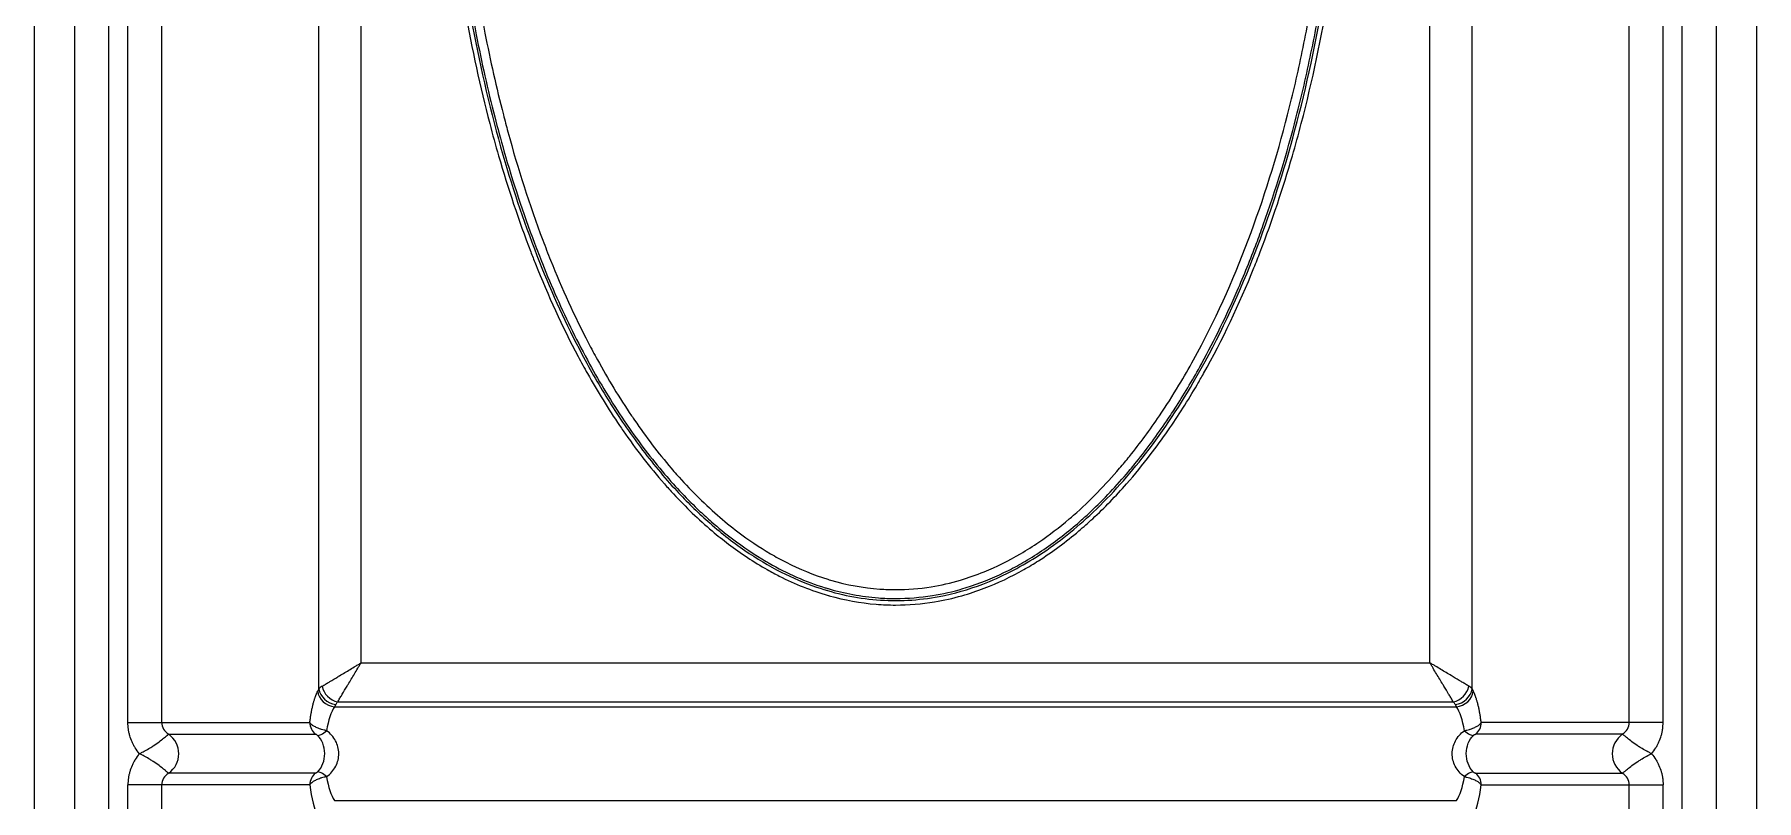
# Model space of a CAD drawing. Header units: millimetres. Extents: x 0 to 1486, y 0 to 1051.
# Drawn here: x 340.54 to 370.24, y 336.79 to 350 of the extents above; entities that cross this region are included whole.
import ezdxf

# ---------------------------------------------------------------- set-up
doc = ezdxf.new("R2010")
doc.units = ezdxf.units.MM
doc.header["$LTSCALE"] = 1.25
doc.layers.add('Sichtbare Kanten(DIN)', color=7, linetype='Continuous', lineweight=25, true_color=0x262659)
doc.layers.add('Sichtbare tangentiale Kanten(DIN)', color=7, linetype='Continuous', lineweight=15, true_color=0x1a1a3e)

msp = doc.modelspace()

# ---------------------------------------------------------------- linework, layer by layer
at = {"layer": 'Sichtbare Kanten(DIN)'}
for p, q in [((340.538, 298.796), (340.538, 411.92)), ((370.238, 411.92), (370.238, 298.796))]:
    msp.add_line(p, q, dxfattribs=at)
for centre, major_axis, ratio, start_param, end_param in [((345.53, 338.136), (0, -0.25), 0.970296, 4.712396, 5.654914), ((345.577, 338.105), (-0.169, -0.184), 0.314992, 0.703155, 1.240368), ((365.199, 338.105), (0.169, -0.184), 0.314992, 5.042817, 5.580031), ((365.247, 338.136), (0, -0.25), 0.970296, 0.628271, 1.570789), ((345.53, 337.061), (0, -0.25), 0.970296, 3.769864, 4.712382), ((345.577, 337.092), (0.169, -0.184), 0.314992, 1.901224, 2.441847), ((365.199, 337.092), (-0.169, -0.184), 0.314992, 3.841338, 4.381961), ((365.247, 337.061), (0, -0.25), 0.970296, 1.570803, 2.513321)]:
    msp.add_ellipse(centre, major_axis=major_axis, ratio=ratio, start_param=start_param, end_param=end_param, dxfattribs=at)
at = {"layer": 'Sichtbare tangentiale Kanten(DIN)'}
for p, q in [((341.232, 299.49), (341.232, 411.227)), ((341.823, 299.49), (341.823, 411.227)), ((368.954, 299.49), (368.954, 411.227)), ((369.545, 299.49), (369.545, 411.227)), ((342.151, 338.136), (342.151, 372.581)), ((342.733, 338.136), (342.733, 372.581)), ((368.044, 338.136), (368.044, 372.581)), ((368.626, 338.136), (368.626, 372.581)), ((345.445, 338.718), (345.445, 371.998)), ((365.332, 338.718), (365.332, 371.998)), ((346.172, 339.166), (346.172, 371.55)), ((364.604, 339.166), (364.604, 371.55)), ((346.172, 339.166), (364.604, 339.166)), ((345.445, 338.718), (345.423, 338.676)), ((365.332, 338.718), (365.353, 338.676)), ((345.736, 338.449), (345.714, 338.406)), ((345.714, 338.406), (365.062, 338.406)), ((345.768, 338.492), (365.008, 338.492)), ((365.041, 338.449), (365.062, 338.406)), ((342.151, 338.136), (342.733, 338.136)), ((342.733, 338.136), (345.287, 338.136)), ((368.044, 338.136), (365.489, 338.136)), ((368.626, 338.136), (368.044, 338.136)), ((342.854, 337.933), (345.387, 337.933)), ((367.923, 337.933), (365.389, 337.933)), ((345.387, 337.263), (342.854, 337.263)), ((365.389, 337.263), (367.923, 337.263)), ((342.733, 337.061), (342.151, 337.061)), ((342.151, 300.979), (342.151, 337.061)), ((342.733, 300.979), (342.733, 337.061)), ((345.287, 337.061), (342.733, 337.061)), ((365.489, 337.061), (368.044, 337.061)), ((368.044, 337.061), (368.626, 337.061)), ((368.044, 300.979), (368.044, 337.061)), ((368.626, 300.979), (368.626, 337.061)), ((345.714, 336.79), (365.062, 336.79))]:
    msp.add_line(p, q, dxfattribs=at)
for centre, start, end in [((342.618, 337.598), 305.1797, 54.8203), ((368.159, 337.598), 125.1797, 234.8203)]:
    msp.add_arc(centre, 0.41, start, end, dxfattribs=at)
for centre, major_axis, ratio, start_param, end_param in [((345.714, 338.676), (0.267, -0.136), 0.876427, 3.667962, 5.132177), ((346.226, 338.666), (-0.803, 0), 0.281851, 5.844325, 6.048636), ((345.736, 338.718), (0.267, -0.136), 0.876427, 3.667962, 5.132177), ((345.768, 338.762), (-0.212, 0.212), 0.822157, 0.88269, 2.258902), ((365.008, 338.762), (-0.212, -0.212), 0.822157, 0.88269, 2.258902), ((365.041, 338.718), (-0.267, -0.136), 0.876427, 1.151008, 2.615224), ((365.062, 338.676), (-0.267, -0.136), 0.876427, 1.151008, 2.615224), ((364.551, 338.666), (0.803, 0), 0.281851, 0.234549, 0.438861), ((345.846, 337.598), (0, 0.9), 0.332438, 0.455273, 1.114572), ((346.261, 338.397), (-0.539, 0), 0.439726, 5.869599, 6.063499), ((364.515, 338.397), (0.539, 0), 0.439726, 0.219686, 0.413587), ((364.931, 337.598), (0, 0.9), 0.332438, 5.168614, 5.827913), ((343.027, 338.136), (-0.294, 0), 0.850826, 0.000149, 0.942731), ((367.75, 338.136), (0.294, 0), 0.850826, 5.340455, 6.283036), ((345.577, 338.105), (-0.169, -0.184), 0.314992, 0.165941, 0.703155), ((365.199, 338.105), (0.169, -0.184), 0.314992, 5.580031, 6.117244), ((343.027, 337.061), (0.294, 0), 0.850826, 2.198862, 3.141444), ((345.577, 337.092), (-0.169, 0.184), 0.314992, 5.58344, 6.117244), ((345.846, 337.598), (0, 0.9), 0.332438, 2.027023, 2.68632), ((364.931, 337.598), (0, 0.9), 0.332438, 3.596865, 4.256163), ((365.199, 337.092), (0.169, 0.184), 0.314992, 0.165941, 0.699745), ((367.75, 337.061), (-0.294, 0), 0.850826, 3.141742, 4.084323), ((345.554, 337.595), (-0.001, 1.197), 0.249407, 2.033422, 2.685728), ((365.223, 337.595), (0.001, 1.197), 0.249407, 3.597457, 4.249764)]:
    msp.add_ellipse(centre, major_axis=major_axis, ratio=ratio, start_param=start_param, end_param=end_param, dxfattribs=at)
for points, knots in [([(355.388, 370.555), (355.601, 370.555), (355.815, 370.538), (356.025, 370.505), (356.197, 370.478), (356.367, 370.441), (356.534, 370.394), (356.71, 370.344), (356.882, 370.284), (357.051, 370.214), (357.24, 370.135), (357.423, 370.045), (357.601, 369.945), (357.733, 369.87), (357.863, 369.79), (357.989, 369.705), (358.183, 369.573), (358.37, 369.43), (358.549, 369.279), (358.641, 369.201), (358.73, 369.121), (358.817, 369.04), (359.012, 368.857), (359.198, 368.665), (359.374, 368.464), (359.598, 368.21), (359.807, 367.944), (360.003, 367.668), (360.031, 367.628), (360.059, 367.588), (360.087, 367.548), (360.307, 367.23), (360.511, 366.901), (360.7, 366.564), (360.725, 366.52), (360.75, 366.476), (360.774, 366.432), (360.935, 366.137), (361.086, 365.836), (361.228, 365.531), (361.391, 365.178), (361.542, 364.82), (361.681, 364.457), (361.956, 363.742), (362.187, 363.01), (362.381, 362.27), (362.383, 362.264), (362.384, 362.258), (362.386, 362.252), (362.582, 361.503), (362.74, 360.745), (362.865, 359.981), (362.932, 359.576), (362.989, 359.169), (363.037, 358.761), (363.079, 358.401), (363.115, 358.039), (363.143, 357.677), (363.189, 357.098), (363.218, 356.517), (363.229, 355.936), (363.233, 355.743), (363.235, 355.551), (363.235, 355.359), (363.235, 354.638), (363.209, 353.918), (363.156, 353.2), (363.152, 353.147), (363.148, 353.093), (363.144, 353.04), (363.082, 352.269), (362.99, 351.5), (362.865, 350.736), (362.864, 350.728), (362.863, 350.72), (362.861, 350.713), (362.737, 349.957), (362.58, 349.206), (362.386, 348.466), (362.337, 348.279), (362.286, 348.093), (362.233, 347.908), (362.071, 347.35), (361.888, 346.798), (361.679, 346.256), (361.644, 346.163), (361.607, 346.07), (361.57, 345.977), (361.318, 345.352), (361.031, 344.741), (360.701, 344.153), (360.664, 344.088), (360.627, 344.024), (360.589, 343.959), (360.432, 343.69), (360.264, 343.426), (360.087, 343.169), (359.989, 343.028), (359.887, 342.888), (359.783, 342.752), (359.652, 342.581), (359.516, 342.415), (359.374, 342.253), (359.189, 342.043), (358.995, 341.841), (358.789, 341.651), (358.711, 341.579), (358.631, 341.508), (358.549, 341.439), (358.329, 341.253), (358.097, 341.08), (357.854, 340.925), (357.771, 340.872), (357.686, 340.821), (357.601, 340.773), (357.382, 340.649), (357.154, 340.541), (356.919, 340.451), (356.793, 340.403), (356.664, 340.36), (356.534, 340.323), (356.379, 340.279), (356.221, 340.244), (356.063, 340.218), (355.84, 340.181), (355.614, 340.162), (355.388, 340.162), (355.277, 340.162), (355.166, 340.167), (355.055, 340.176), (354.781, 340.198), (354.508, 340.248), (354.243, 340.323), (354.238, 340.324), (354.234, 340.326), (354.229, 340.327), (353.937, 340.41), (353.654, 340.524), (353.383, 340.661), (353.313, 340.697), (353.244, 340.734), (353.176, 340.773), (352.944, 340.904), (352.721, 341.052), (352.509, 341.213), (352.413, 341.286), (352.319, 341.361), (352.227, 341.439), (351.992, 341.638), (351.77, 341.853), (351.56, 342.078), (351.507, 342.136), (351.454, 342.194), (351.402, 342.253), (351.147, 342.544), (350.91, 342.851), (350.69, 343.169), (350.67, 343.198), (350.65, 343.227), (350.631, 343.256), (350.433, 343.547), (350.248, 343.847), (350.076, 344.153), (350.02, 344.252), (349.966, 344.351), (349.913, 344.451), (349.638, 344.969), (349.395, 345.503), (349.179, 346.048), (349.151, 346.117), (349.124, 346.186), (349.097, 346.256), (348.889, 346.798), (348.705, 347.35), (348.544, 347.908), (348.49, 348.093), (348.439, 348.279), (348.39, 348.466), (348.223, 349.105), (348.083, 349.751), (347.968, 350.402), (347.948, 350.513), (347.929, 350.625), (347.911, 350.736), (347.786, 351.5), (347.694, 352.269), (347.633, 353.04), (347.631, 353.068), (347.628, 353.097), (347.626, 353.125), (347.57, 353.868), (347.542, 354.613), (347.542, 355.359), (347.542, 355.43), (347.542, 355.5), (347.542, 355.571), (347.547, 356.274), (347.577, 356.977), (347.633, 357.677), (347.643, 357.808), (347.654, 357.938), (347.667, 358.068), (347.726, 358.708), (347.807, 359.347), (347.911, 359.981), (347.971, 360.344), (348.038, 360.707), (348.113, 361.067), (348.196, 361.464), (348.288, 361.859), (348.39, 362.252), (348.502, 362.678), (348.626, 363.102), (348.763, 363.521), (348.866, 363.837), (348.978, 364.151), (349.097, 364.461), (349.152, 364.603), (349.208, 364.744), (349.266, 364.884), (349.497, 365.444), (349.757, 365.991), (350.052, 366.52), (350.06, 366.535), (350.068, 366.549), (350.076, 366.564), (350.266, 366.901), (350.469, 367.23), (350.69, 367.548), (350.699, 367.562), (350.709, 367.576), (350.719, 367.59), (350.931, 367.893), (351.158, 368.186), (351.402, 368.464), (351.531, 368.61), (351.664, 368.752), (351.803, 368.889), (351.939, 369.024), (352.081, 369.154), (352.227, 369.279), (352.359, 369.391), (352.496, 369.498), (352.636, 369.599), (352.81, 369.724), (352.99, 369.84), (353.175, 369.945), (353.325, 370.029), (353.48, 370.107), (353.637, 370.176), (353.834, 370.262), (354.036, 370.335), (354.243, 370.394), (354.615, 370.499), (355.002, 370.555), (355.388, 370.555)], [0, 0, 0, 0, 0.639708, 0.639708, 0.639708, 1.160348, 1.160348, 1.160348, 1.708499, 1.708499, 1.708499, 2.321068, 2.321068, 2.321068, 2.777127, 2.777127, 2.777127, 3.481707, 3.481707, 3.481707, 3.840961, 3.840961, 3.840961, 4.642216, 4.642216, 4.642216, 5.656868, 5.656868, 5.656868, 5.802986, 5.802986, 5.802986, 6.963587, 6.963587, 6.963587, 7.114552, 7.114552, 7.114552, 8.124051, 8.124051, 8.124051, 9.289556, 9.289556, 9.289556, 11.587453, 11.587453, 11.587453, 11.605982, 11.605982, 11.605982, 13.927144, 13.927144, 13.927144, 15.159529, 15.159529, 15.159529, 16.248341, 16.248341, 16.248341, 17.992352, 17.992352, 17.992352, 18.569576, 18.569576, 18.569576, 20.730291, 20.730291, 20.730291, 20.890769, 20.890769, 20.890769, 23.211965, 23.211965, 23.211965, 23.235727, 23.235727, 23.235727, 25.53318, 25.53318, 25.53318, 26.112017, 26.112017, 26.112017, 27.854377, 27.854377, 27.854377, 28.153739, 28.153739, 28.153739, 30.175562, 30.175562, 30.175562, 30.399314, 30.399314, 30.399314, 31.336224, 31.336224, 31.336224, 31.85246, 31.85246, 31.85246, 32.496894, 32.496894, 32.496894, 33.336993, 33.336993, 33.336993, 33.657413, 33.657413, 33.657413, 34.522413, 34.522413, 34.522413, 34.818036, 34.818036, 34.818036, 35.57249, 35.57249, 35.57249, 35.978641, 35.978641, 35.978641, 36.461729, 36.461729, 36.461729, 37.139135, 37.139135, 37.139135, 37.472442, 37.472442, 37.472442, 38.299742, 38.299742, 38.299742, 38.313597, 38.313597, 38.313597, 39.224503, 39.224503, 39.224503, 39.460284, 39.460284, 39.460284, 40.259784, 40.259784, 40.259784, 40.620853, 40.620853, 40.620853, 41.545701, 41.545701, 41.545701, 41.781511, 41.781511, 41.781511, 42.942132, 42.942132, 42.942132, 43.047049, 43.047049, 43.047049, 44.102719, 44.102719, 44.102719, 44.442228, 44.442228, 44.442228, 46.200033, 46.200033, 46.200033, 46.423921, 46.423921, 46.423921, 48.166433, 48.166433, 48.166433, 48.745108, 48.745108, 48.745108, 50.727283, 50.727283, 50.727283, 51.066318, 51.066318, 51.066318, 53.387519, 53.387519, 53.387519, 53.473034, 53.473034, 53.473034, 55.708716, 55.708716, 55.708716, 55.921312, 55.921312, 55.921312, 58.029915, 58.029915, 58.029915, 58.421576, 58.421576, 58.421576, 60.351166, 60.351166, 60.351166, 61.455449, 61.455449, 61.455449, 62.672368, 62.672368, 62.672368, 63.995258, 63.995258, 63.995258, 64.993534, 64.993534, 64.993534, 65.448701, 65.448701, 65.448701, 67.264643, 67.264643, 67.264643, 67.314698, 67.314698, 67.314698, 68.475297, 68.475297, 68.475297, 68.525889, 68.525889, 68.525889, 69.636002, 69.636002, 69.636002, 70.220476, 70.220476, 70.220476, 70.796631, 70.796631, 70.796631, 71.316647, 71.316647, 71.316647, 71.957253, 71.957253, 71.957253, 72.473802, 72.473802, 72.473802, 73.117889, 73.117889, 73.117889, 74.278288, 74.278288, 74.278288, 74.278288]), ([(355.388, 370.479), (355.65, 370.479), (356.209, 370.423), (357.083, 370.153), (357.962, 369.669), (358.811, 368.978), (359.571, 368.15), (360.202, 367.267), (360.935, 366.031), (361.672, 364.387), (362.297, 362.402), (362.715, 360.516), (363.029, 358.426), (363.195, 355.982), (363.122, 353.127), (362.782, 350.43), (362.224, 348.024), (361.512, 345.928), (360.672, 344.164), (359.716, 342.733), (358.801, 341.718), (357.869, 340.984), (356.98, 340.525), (356.047, 340.257), (355.065, 340.203), (354.144, 340.403), (353.39, 340.726), (352.76, 341.105), (352.158, 341.581), (351.554, 342.176), (350.985, 342.865), (350.444, 343.659), (349.839, 344.713), (349.195, 346.129), (348.556, 348.019), (348.005, 350.375), (347.674, 352.944), (347.585, 355.597), (347.713, 358.168), (348.09, 360.82), (348.682, 363.145), (349.383, 365.031), (349.994, 366.298), (350.61, 367.317), (351.183, 368.112), (351.908, 368.924), (352.733, 369.617), (353.683, 370.15), (354.551, 370.423), (355.141, 370.479), (355.388, 370.479)], [0, 0, 0, 0, 0.801473, 1.708499, 2.777127, 3.840961, 5.018658, 6.172353, 7.114552, 9.351003, 11.587453, 13.373491, 15.159529, 17.94491, 20.730291, 23.740723, 26.112017, 28.153739, 30.399314, 31.987116, 33.336993, 34.522413, 35.57249, 36.368743, 37.472442, 38.554664, 39.224503, 39.965544, 40.78815, 41.545701, 42.532728, 43.487478, 44.442228, 46.200033, 48.166433, 50.445565, 53.473034, 55.947305, 58.421576, 61.208417, 63.995258, 65.629951, 67.264643, 68.228999, 69.222094, 70.220476, 71.519845, 72.473802, 73.523577, 74.278288, 74.278288, 74.278288, 74.278288]), ([(355.388, 370.443), (355.781, 370.443), (356.174, 370.382), (356.55, 370.272), (356.72, 370.222), (356.887, 370.161), (357.05, 370.092), (357.246, 370.008), (357.437, 369.911), (357.621, 369.804), (357.736, 369.736), (357.849, 369.664), (357.959, 369.589), (358.169, 369.445), (358.37, 369.287), (358.561, 369.12), (358.603, 369.083), (358.646, 369.045), (358.687, 369.007), (358.93, 368.784), (359.158, 368.546), (359.371, 368.296), (359.432, 368.225), (359.492, 368.153), (359.551, 368.08), (359.733, 367.853), (359.904, 367.619), (360.066, 367.379), (360.116, 367.305), (360.165, 367.23), (360.214, 367.155), (360.372, 366.908), (360.522, 366.655), (360.664, 366.398), (360.671, 366.385), (360.678, 366.372), (360.686, 366.358), (360.841, 366.074), (360.986, 365.784), (361.122, 365.491), (361.286, 365.139), (361.436, 364.782), (361.575, 364.42), (361.588, 364.386), (361.601, 364.351), (361.614, 364.316), (361.738, 363.989), (361.852, 363.659), (361.958, 363.326), (362.083, 362.933), (362.197, 362.536), (362.3, 362.137), (362.36, 361.903), (362.416, 361.668), (362.469, 361.432), (362.583, 360.925), (362.681, 360.415), (362.764, 359.902), (362.785, 359.77), (362.806, 359.638), (362.825, 359.505), (362.916, 358.885), (362.985, 358.262), (363.034, 357.637), (363.089, 356.932), (363.118, 356.224), (363.122, 355.517), (363.122, 355.464), (363.122, 355.411), (363.122, 355.359), (363.122, 354.598), (363.093, 353.838), (363.034, 353.08), (363.021, 352.915), (363.006, 352.749), (362.991, 352.583), (362.934, 351.992), (362.859, 351.402), (362.764, 350.815), (362.703, 350.435), (362.633, 350.055), (362.554, 349.678), (362.478, 349.31), (362.393, 348.944), (362.3, 348.58), (362.138, 347.952), (361.95, 347.329), (361.731, 346.718), (361.693, 346.612), (361.654, 346.506), (361.614, 346.401), (361.51, 346.125), (361.399, 345.851), (361.281, 345.579), (361.096, 345.155), (360.894, 344.737), (360.67, 344.331), (360.668, 344.327), (360.666, 344.323), (360.664, 344.319), (360.528, 344.072), (360.385, 343.83), (360.233, 343.592), (360.178, 343.507), (360.123, 343.422), (360.066, 343.339), (359.902, 343.096), (359.728, 342.859), (359.544, 342.629), (359.487, 342.559), (359.429, 342.49), (359.371, 342.421), (359.164, 342.179), (358.944, 341.948), (358.71, 341.731), (358.661, 341.686), (358.611, 341.641), (358.561, 341.597), (358.366, 341.427), (358.162, 341.268), (357.948, 341.122), (357.841, 341.049), (357.732, 340.98), (357.621, 340.914), (357.527, 340.86), (357.432, 340.808), (357.336, 340.759), (357.13, 340.655), (356.918, 340.565), (356.699, 340.492), (356.65, 340.475), (356.6, 340.46), (356.55, 340.445), (356.378, 340.394), (356.203, 340.354), (356.026, 340.326), (355.815, 340.292), (355.602, 340.275), (355.388, 340.275), (355.29, 340.275), (355.191, 340.278), (355.093, 340.286), (354.799, 340.308), (354.508, 340.362), (354.226, 340.445), (354.21, 340.45), (354.193, 340.455), (354.177, 340.46), (353.839, 340.564), (353.515, 340.709), (353.21, 340.883), (353.192, 340.893), (353.174, 340.904), (353.156, 340.914), (352.955, 341.032), (352.763, 341.162), (352.578, 341.302), (352.454, 341.396), (352.333, 341.495), (352.216, 341.597), (352.148, 341.656), (352.082, 341.717), (352.016, 341.778), (351.801, 341.981), (351.598, 342.196), (351.407, 342.42), (351.176, 342.69), (350.962, 342.972), (350.762, 343.263), (350.745, 343.288), (350.727, 343.313), (350.71, 343.339), (350.601, 343.5), (350.496, 343.665), (350.394, 343.832), (350.297, 343.992), (350.203, 344.155), (350.113, 344.319), (350.01, 344.505), (349.912, 344.693), (349.818, 344.883), (349.629, 345.266), (349.457, 345.656), (349.298, 346.051), (349.252, 346.167), (349.206, 346.284), (349.162, 346.401), (348.964, 346.926), (348.789, 347.459), (348.635, 347.998), (348.58, 348.191), (348.527, 348.385), (348.477, 348.58), (348.356, 349.049), (348.25, 349.522), (348.158, 349.997), (348.105, 350.269), (348.056, 350.542), (348.012, 350.815), (347.891, 351.566), (347.802, 352.322), (347.742, 353.08), (347.722, 353.336), (347.706, 353.593), (347.693, 353.849), (347.667, 354.352), (347.654, 354.855), (347.654, 355.359), (347.654, 355.752), (347.662, 356.146), (347.678, 356.54), (347.692, 356.906), (347.714, 357.272), (347.743, 357.637), (347.784, 358.167), (347.84, 358.695), (347.911, 359.221), (347.942, 359.449), (347.976, 359.676), (348.012, 359.902), (348.092, 360.393), (348.185, 360.881), (348.292, 361.366), (348.35, 361.624), (348.411, 361.881), (348.477, 362.137), (348.592, 362.585), (348.721, 363.03), (348.865, 363.47), (348.957, 363.754), (349.056, 364.036), (349.162, 364.316), (349.193, 364.399), (349.225, 364.481), (349.258, 364.564), (349.4, 364.924), (349.553, 365.281), (349.72, 365.632), (349.844, 365.891), (349.974, 366.147), (350.113, 366.398), (350.169, 366.5), (350.226, 366.601), (350.285, 366.702), (350.414, 366.922), (350.549, 367.139), (350.692, 367.352), (350.698, 367.361), (350.704, 367.37), (350.71, 367.379), (350.847, 367.582), (350.991, 367.781), (351.143, 367.975), (351.228, 368.084), (351.315, 368.191), (351.405, 368.297), (351.594, 368.517), (351.793, 368.728), (352.004, 368.928), (352.074, 368.993), (352.144, 369.058), (352.216, 369.12), (352.399, 369.281), (352.591, 369.432), (352.792, 369.571), (352.91, 369.653), (353.031, 369.731), (353.155, 369.804), (353.325, 369.903), (353.5, 369.993), (353.68, 370.072), (353.857, 370.15), (354.04, 370.217), (354.226, 370.272), (354.367, 370.313), (354.51, 370.348), (354.654, 370.374), (354.896, 370.419), (355.142, 370.443), (355.388, 370.443)], [0, 0, 0, 0, 1.13436, 1.13436, 1.13436, 1.648132, 1.648132, 1.648132, 2.268893, 2.268893, 2.268893, 2.658644, 2.658644, 2.658644, 3.403508, 3.403508, 3.403508, 3.570243, 3.570243, 3.570243, 4.538009, 4.538009, 4.538009, 4.814995, 4.814995, 4.814995, 5.672522, 5.672522, 5.672522, 5.936787, 5.936787, 5.936787, 6.807049, 6.807049, 6.807049, 6.85221, 6.85221, 6.85221, 7.813767, 7.813767, 7.813767, 8.965202, 8.965202, 8.965202, 9.076064, 9.076064, 9.076064, 10.116636, 10.116636, 10.116636, 11.345066, 11.345066, 11.345066, 12.065149, 12.065149, 12.065149, 13.614093, 13.614093, 13.614093, 14.013663, 14.013663, 14.013663, 15.88308, 15.88308, 15.88308, 17.995019, 17.995019, 17.995019, 18.152131, 18.152131, 18.152131, 20.421151, 20.421151, 20.421151, 20.917399, 20.917399, 20.917399, 22.690238, 22.690238, 22.690238, 23.83978, 23.83978, 23.83978, 24.959232, 24.959232, 24.959232, 26.893631, 26.893631, 26.893631, 27.228211, 27.228211, 27.228211, 28.107348, 28.107348, 28.107348, 29.483886, 29.483886, 29.483886, 29.497213, 29.497213, 29.497213, 30.332062, 30.332062, 30.332062, 30.631736, 30.631736, 30.631736, 31.500075, 31.500075, 31.500075, 31.766262, 31.766262, 31.766262, 32.704434, 32.704434, 32.704434, 32.900755, 32.900755, 32.900755, 33.658217, 33.658217, 33.658217, 34.035302, 34.035302, 34.035302, 34.350766, 34.350766, 34.350766, 35.019428, 35.019428, 35.019428, 35.169775, 35.169775, 35.169775, 35.688089, 35.688089, 35.688089, 36.304253, 36.304253, 36.304253, 36.588432, 36.588432, 36.588432, 37.438768, 37.438768, 37.438768, 37.488776, 37.488776, 37.488776, 38.512582, 38.512582, 38.512582, 38.573276, 38.573276, 38.573276, 39.250927, 39.250927, 39.250927, 39.707763, 39.707763, 39.707763, 39.971507, 39.971507, 39.971507, 40.840853, 40.840853, 40.840853, 41.886498, 41.886498, 41.886498, 41.976802, 41.976802, 41.976802, 42.555048, 42.555048, 42.555048, 43.111289, 43.111289, 43.111289, 43.74126, 43.74126, 43.74126, 45.007841, 45.007841, 45.007841, 45.380295, 45.380295, 45.380295, 47.050279, 47.050279, 47.050279, 47.649332, 47.649332, 47.649332, 49.092716, 49.092716, 49.092716, 49.918292, 49.918292, 49.918292, 52.18734, 52.18734, 52.18734, 52.954306, 52.954306, 52.954306, 54.456398, 54.456398, 54.456398, 55.632024, 55.632024, 55.632024, 56.72542, 56.72542, 56.72542, 58.309742, 58.309742, 58.309742, 58.994445, 58.994445, 58.994445, 60.475949, 60.475949, 60.475949, 61.263459, 61.263459, 61.263459, 62.642156, 62.642156, 62.642156, 63.532468, 63.532468, 63.532468, 63.795658, 63.795658, 63.795658, 64.94916, 64.94916, 64.94916, 65.801482, 65.801482, 65.801482, 66.146102, 66.146102, 66.146102, 66.904062, 66.904062, 66.904062, 66.935983, 66.935983, 66.935983, 67.662022, 67.662022, 67.662022, 68.070543, 68.070543, 68.070543, 68.924954, 68.924954, 68.924954, 69.205049, 69.205049, 69.205049, 69.919449, 69.919449, 69.919449, 70.33964, 70.33964, 70.33964, 70.911285, 70.911285, 70.911285, 71.474241, 71.474241, 71.474241, 71.898749, 71.898749, 71.898749, 72.608523, 72.608523, 72.608523, 72.608523]), ([(355.388, 370.289), (355.595, 370.289), (355.802, 370.272), (356.006, 370.239), (356.175, 370.212), (356.343, 370.174), (356.507, 370.125), (356.671, 370.077), (356.832, 370.018), (356.99, 369.951), (357.18, 369.87), (357.365, 369.776), (357.544, 369.671), (357.656, 369.606), (357.765, 369.536), (357.872, 369.463), (358.077, 369.322), (358.273, 369.168), (358.46, 369.005), (358.502, 368.968), (358.543, 368.931), (358.584, 368.894), (358.818, 368.679), (359.038, 368.449), (359.245, 368.208), (359.248, 368.205), (359.251, 368.201), (359.255, 368.197), (359.449, 367.97), (359.632, 367.732), (359.805, 367.488), (359.85, 367.423), (359.895, 367.359), (359.939, 367.293), (360.151, 366.98), (360.347, 366.656), (360.53, 366.325), (360.537, 366.311), (360.544, 366.298), (360.551, 366.285), (360.68, 366.05), (360.801, 365.811), (360.916, 365.569), (361.073, 365.24), (361.218, 364.906), (361.353, 364.567), (361.393, 364.466), (361.432, 364.364), (361.471, 364.262), (361.594, 363.938), (361.707, 363.61), (361.812, 363.279), (361.937, 362.889), (362.049, 362.495), (362.151, 362.099), (362.201, 361.906), (362.248, 361.713), (362.292, 361.52), (362.418, 360.976), (362.524, 360.428), (362.613, 359.878), (362.634, 359.746), (362.654, 359.615), (362.674, 359.483), (362.764, 358.866), (362.833, 358.247), (362.881, 357.626), (362.936, 356.924), (362.965, 356.22), (362.969, 355.516), (362.969, 355.463), (362.969, 355.411), (362.969, 355.359), (362.969, 354.602), (362.94, 353.846), (362.881, 353.092), (362.869, 352.932), (362.855, 352.772), (362.84, 352.612), (362.783, 352.019), (362.708, 351.428), (362.613, 350.839), (362.552, 350.461), (362.482, 350.084), (362.404, 349.709), (362.328, 349.344), (362.244, 348.98), (362.151, 348.619), (361.963, 347.886), (361.738, 347.163), (361.471, 346.455), (361.204, 345.747), (360.894, 345.055), (360.53, 344.393), (360.448, 344.245), (360.364, 344.098), (360.277, 343.953), (360.169, 343.774), (360.057, 343.598), (359.939, 343.424), (359.777, 343.185), (359.606, 342.951), (359.424, 342.726), (359.369, 342.656), (359.312, 342.588), (359.254, 342.521), (359.008, 342.233), (358.744, 341.961), (358.46, 341.712), (358.434, 341.69), (358.408, 341.668), (358.383, 341.646), (358.216, 341.505), (358.042, 341.371), (357.862, 341.248), (357.758, 341.177), (357.652, 341.11), (357.543, 341.046), (357.341, 340.928), (357.131, 340.823), (356.915, 340.735), (356.781, 340.681), (356.645, 340.633), (356.507, 340.592), (356.341, 340.543), (356.172, 340.504), (356.002, 340.477), (355.799, 340.444), (355.594, 340.428), (355.388, 340.428), (355.298, 340.428), (355.209, 340.431), (355.119, 340.437), (354.832, 340.457), (354.546, 340.51), (354.27, 340.592), (354.254, 340.597), (354.238, 340.601), (354.222, 340.606), (353.974, 340.683), (353.733, 340.782), (353.502, 340.899), (353.411, 340.946), (353.321, 340.995), (353.233, 341.046), (353.038, 341.161), (352.851, 341.287), (352.671, 341.424), (352.549, 341.516), (352.431, 341.612), (352.317, 341.712), (352.067, 341.931), (351.833, 342.167), (351.614, 342.415), (351.583, 342.45), (351.552, 342.485), (351.522, 342.521), (351.296, 342.785), (351.085, 343.063), (350.888, 343.35), (350.871, 343.375), (350.854, 343.399), (350.837, 343.424), (350.625, 343.738), (350.429, 344.061), (350.247, 344.393), (350.194, 344.488), (350.143, 344.584), (350.092, 344.681), (349.851, 345.145), (349.635, 345.622), (349.44, 346.108), (349.394, 346.223), (349.349, 346.339), (349.305, 346.455), (349.074, 347.068), (348.875, 347.692), (348.703, 348.324), (348.677, 348.422), (348.651, 348.52), (348.625, 348.619), (348.505, 349.085), (348.4, 349.554), (348.308, 350.027), (348.255, 350.297), (348.207, 350.568), (348.163, 350.839), (348.043, 351.586), (347.954, 352.338), (347.895, 353.092), (347.836, 353.846), (347.807, 354.602), (347.807, 355.359), (347.807, 355.706), (347.813, 356.054), (347.826, 356.402), (347.84, 356.81), (347.863, 357.218), (347.895, 357.625), (347.936, 358.152), (347.992, 358.677), (348.063, 359.201), (348.094, 359.427), (348.127, 359.653), (348.164, 359.878), (348.251, 360.419), (348.355, 360.957), (348.477, 361.491), (348.524, 361.694), (348.573, 361.897), (348.625, 362.099), (348.74, 362.544), (348.868, 362.985), (349.01, 363.422), (349.102, 363.704), (349.201, 363.984), (349.305, 364.262), (349.373, 364.441), (349.443, 364.618), (349.516, 364.795), (349.732, 365.317), (349.975, 365.829), (350.247, 366.325), (350.302, 366.425), (350.359, 366.525), (350.417, 366.624), (350.55, 366.852), (350.69, 367.075), (350.837, 367.293), (350.901, 367.387), (350.966, 367.481), (351.032, 367.573), (351.187, 367.788), (351.35, 367.996), (351.522, 368.197), (351.707, 368.413), (351.903, 368.621), (352.11, 368.817), (352.177, 368.881), (352.246, 368.944), (352.317, 369.005), (352.496, 369.162), (352.683, 369.31), (352.879, 369.445), (352.994, 369.525), (353.112, 369.601), (353.233, 369.671), (353.397, 369.768), (353.567, 369.855), (353.741, 369.932), (353.913, 370.007), (354.09, 370.072), (354.27, 370.125), (354.405, 370.165), (354.543, 370.198), (354.682, 370.224), (354.915, 370.267), (355.152, 370.289), (355.388, 370.289)], [0, 0, 0, 0, 0.620901, 0.620901, 0.620901, 1.134291, 1.134291, 1.134291, 1.648132, 1.648132, 1.648132, 2.268896, 2.268896, 2.268896, 2.658644, 2.658644, 2.658644, 3.403509, 3.403509, 3.403509, 3.570243, 3.570243, 3.570243, 4.522872, 4.522872, 4.522872, 4.538033, 4.538033, 4.538033, 5.435647, 5.435647, 5.435647, 5.672526, 5.672526, 5.672526, 6.807049, 6.807049, 6.807049, 6.85221, 6.85221, 6.85221, 7.65563, 7.65563, 7.65563, 8.748582, 8.748582, 8.748582, 9.07605, 9.07605, 9.07605, 10.116636, 10.116636, 10.116636, 11.345061, 11.345061, 11.345061, 11.940907, 11.940907, 11.940907, 13.614094, 13.614094, 13.614094, 14.013663, 14.013663, 14.013663, 15.883041, 15.883041, 15.883041, 17.995019, 17.995019, 17.995019, 18.152131, 18.152131, 18.152131, 20.421151, 20.421151, 20.421151, 20.902488, 20.902488, 20.902488, 22.690208, 22.690208, 22.690208, 23.83978, 23.83978, 23.83978, 24.959232, 24.959232, 24.959232, 27.228332, 27.228332, 27.228332, 29.497264, 29.497264, 29.497264, 30.004132, 30.004132, 30.004132, 30.631822, 30.631822, 30.631822, 31.500075, 31.500075, 31.500075, 31.766262, 31.766262, 31.766262, 32.900744, 32.900744, 32.900744, 33.002604, 33.002604, 33.002604, 33.658217, 33.658217, 33.658217, 34.035386, 34.035386, 34.035386, 34.737409, 34.737409, 34.737409, 35.169886, 35.169886, 35.169886, 35.688089, 35.688089, 35.688089, 36.304254, 36.304254, 36.304254, 36.573387, 36.573387, 36.573387, 37.438768, 37.438768, 37.438768, 37.488776, 37.488776, 37.488776, 38.267108, 38.267108, 38.267108, 38.573188, 38.573188, 38.573188, 39.250927, 39.250927, 39.250927, 39.707618, 39.707618, 39.707618, 40.702482, 40.702482, 40.702482, 40.842288, 40.842288, 40.842288, 41.886498, 41.886498, 41.886498, 41.976801, 41.976801, 41.976801, 43.111293, 43.111293, 43.111293, 43.438274, 43.438274, 43.438274, 45.007841, 45.007841, 45.007841, 45.380294, 45.380294, 45.380294, 47.344178, 47.344178, 47.344178, 47.649338, 47.649338, 47.649338, 49.092716, 49.092716, 49.092716, 49.918319, 49.918319, 49.918319, 52.187343, 52.187343, 52.187343, 54.456392, 54.456392, 54.456392, 55.49965, 55.49965, 55.49965, 56.725435, 56.725435, 56.725435, 58.309742, 58.309742, 58.309742, 58.994439, 58.994439, 58.994439, 60.637765, 60.637765, 60.637765, 61.26347, 61.26347, 61.26347, 62.642156, 62.642156, 62.642156, 63.532496, 63.532496, 63.532496, 64.10511, 64.10511, 64.10511, 65.801507, 65.801507, 65.801507, 66.146102, 66.146102, 66.146102, 66.936006, 66.936006, 66.936006, 67.277478, 67.277478, 67.277478, 68.070691, 68.070691, 68.070691, 68.924954, 68.924954, 68.924954, 69.205049, 69.205049, 69.205049, 69.919449, 69.919449, 69.919449, 70.339628, 70.339628, 70.339628, 70.911285, 70.911285, 70.911285, 71.474194, 71.474194, 71.474194, 71.898749, 71.898749, 71.898749, 72.608523, 72.608523, 72.608523, 72.608523]), ([(345.499, 338.762), (345.508, 338.767), (345.517, 338.773), (345.528, 338.779), (345.538, 338.785), (345.549, 338.792), (345.56, 338.798), (345.579, 338.81), (345.599, 338.822), (345.62, 338.834), (345.624, 338.837), (345.628, 338.839), (345.632, 338.842), (345.675, 338.868), (345.722, 338.896), (345.77, 338.925), (345.78, 338.931), (345.79, 338.936), (345.799, 338.942), (345.858, 338.978), (345.92, 339.015), (345.982, 339.052), (346.014, 339.071), (346.045, 339.09), (346.077, 339.109), (346.093, 339.118), (346.109, 339.128), (346.125, 339.137), (346.14, 339.147), (346.156, 339.156), (346.172, 339.166)], [0, 0, 0, 0, 0.0583903, 0.0583903, 0.0583903, 0.1166231, 0.1166231, 0.1166231, 0.2137311, 0.2137311, 0.2137311, 0.233069, 0.233069, 0.233069, 0.4274621, 0.4274621, 0.4274621, 0.4661163, 0.4661163, 0.4661163, 0.6989275, 0.6989275, 0.6989275, 0.8156207, 0.8156207, 0.8156207, 0.8739806, 0.8739806, 0.8739806, 0.9322842, 0.9322842, 0.9322842, 0.9322842]), ([(345.768, 338.492), (345.774, 338.501), (345.779, 338.511), (345.785, 338.521), (345.792, 338.532), (345.798, 338.542), (345.805, 338.554), (345.816, 338.572), (345.828, 338.592), (345.841, 338.613), (345.843, 338.618), (345.846, 338.622), (345.848, 338.626), (345.874, 338.669), (345.902, 338.715), (345.931, 338.764), (345.937, 338.774), (345.943, 338.783), (345.949, 338.793), (345.984, 338.852), (346.021, 338.913), (346.058, 338.976), (346.077, 339.007), (346.096, 339.039), (346.115, 339.071), (346.125, 339.086), (346.134, 339.102), (346.144, 339.118), (346.153, 339.134), (346.163, 339.15), (346.172, 339.166)], [0, 0, 0, 0, 0.0583903, 0.0583903, 0.0583903, 0.1166231, 0.1166231, 0.1166231, 0.2137311, 0.2137311, 0.2137311, 0.233069, 0.233069, 0.233069, 0.4274621, 0.4274621, 0.4274621, 0.4661163, 0.4661163, 0.4661163, 0.6989275, 0.6989275, 0.6989275, 0.8156207, 0.8156207, 0.8156207, 0.8739806, 0.8739806, 0.8739806, 0.9322842, 0.9322842, 0.9322842, 0.9322842]), ([(365.008, 338.492), (365.003, 338.501), (364.997, 338.511), (364.991, 338.521), (364.985, 338.532), (364.978, 338.542), (364.972, 338.554), (364.961, 338.572), (364.949, 338.592), (364.936, 338.613), (364.933, 338.618), (364.931, 338.622), (364.928, 338.626), (364.903, 338.669), (364.875, 338.715), (364.845, 338.764), (364.84, 338.774), (364.834, 338.783), (364.828, 338.793), (364.792, 338.852), (364.756, 338.913), (364.718, 338.976), (364.699, 339.007), (364.68, 339.039), (364.661, 339.071), (364.652, 339.086), (364.642, 339.102), (364.633, 339.118), (364.623, 339.134), (364.614, 339.15), (364.604, 339.166)], [0, 0, 0, 0, 0.0583903, 0.0583903, 0.0583903, 0.1166231, 0.1166231, 0.1166231, 0.213731, 0.213731, 0.213731, 0.233069, 0.233069, 0.233069, 0.4274621, 0.4274621, 0.4274621, 0.4661163, 0.4661163, 0.4661163, 0.6989275, 0.6989275, 0.6989275, 0.8156207, 0.8156207, 0.8156207, 0.8739806, 0.8739806, 0.8739806, 0.9322842, 0.9322842, 0.9322842, 0.9322842]), ([(365.278, 338.762), (365.269, 338.767), (365.259, 338.773), (365.249, 338.779), (365.239, 338.785), (365.228, 338.792), (365.217, 338.798), (365.198, 338.81), (365.178, 338.822), (365.157, 338.834), (365.153, 338.837), (365.148, 338.839), (365.144, 338.842), (365.101, 338.868), (365.055, 338.896), (365.006, 338.925), (364.997, 338.931), (364.987, 338.936), (364.977, 338.942), (364.918, 338.978), (364.857, 339.015), (364.794, 339.052), (364.763, 339.071), (364.731, 339.09), (364.7, 339.109), (364.684, 339.118), (364.668, 339.128), (364.652, 339.137), (364.636, 339.147), (364.62, 339.156), (364.604, 339.166)], [0, 0, 0, 0, 0.0583903, 0.0583903, 0.0583903, 0.1166231, 0.1166231, 0.1166231, 0.213731, 0.213731, 0.213731, 0.233069, 0.233069, 0.233069, 0.4274621, 0.4274621, 0.4274621, 0.4661163, 0.4661163, 0.4661163, 0.6989275, 0.6989275, 0.6989275, 0.8156207, 0.8156207, 0.8156207, 0.8739806, 0.8739806, 0.8739806, 0.9322842, 0.9322842, 0.9322842, 0.9322842]), ([(345.287, 338.136), (345.29, 338.16), (345.293, 338.183), (345.297, 338.206), (345.3, 338.229), (345.303, 338.251), (345.307, 338.272), (345.308, 338.28), (345.31, 338.288), (345.311, 338.296), (345.313, 338.309), (345.316, 338.322), (345.318, 338.335), (345.322, 338.356), (345.327, 338.376), (345.331, 338.395), (345.335, 338.414), (345.34, 338.433), (345.344, 338.451), (345.349, 338.47), (345.354, 338.487), (345.358, 338.504), (345.363, 338.521), (345.368, 338.538), (345.374, 338.553), (345.376, 338.561), (345.378, 338.568), (345.381, 338.575), (345.384, 338.583), (345.386, 338.591), (345.389, 338.599), (345.395, 338.613), (345.4, 338.627), (345.406, 338.639), (345.411, 338.652), (345.417, 338.664), (345.423, 338.676)], [-7.0667013, -7.0667013, -7.0667013, -7.0667013, -6.9851631, -6.9851631, -6.9851631, -6.9063529, -6.9063529, -6.9063529, -6.8774267, -6.8774267, -6.8774267, -6.8275427, -6.8275427, -6.8275427, -6.7487325, -6.7487325, -6.7487325, -6.6699223, -6.6699223, -6.6699223, -6.5911121, -6.5911121, -6.5911121, -6.5123019, -6.5123019, -6.5123019, -6.4763893, -6.4763893, -6.4763893, -6.4334917, -6.4334917, -6.4334917, -6.3546815, -6.3546815, -6.3546815, -6.2758713, -6.2758713, -6.2758713, -6.2758713]), ([(365.489, 338.136), (365.486, 338.16), (365.483, 338.183), (365.48, 338.206), (365.477, 338.229), (365.473, 338.251), (365.469, 338.272), (365.468, 338.28), (365.467, 338.288), (365.465, 338.296), (365.463, 338.309), (365.461, 338.322), (365.458, 338.335), (365.454, 338.356), (365.45, 338.376), (365.446, 338.395), (365.441, 338.414), (365.437, 338.433), (365.432, 338.451), (365.428, 338.47), (365.423, 338.487), (365.418, 338.504), (365.413, 338.521), (365.408, 338.538), (365.403, 338.553), (365.401, 338.561), (365.398, 338.568), (365.396, 338.575), (365.393, 338.583), (365.39, 338.591), (365.387, 338.599), (365.382, 338.613), (365.376, 338.627), (365.371, 338.639), (365.365, 338.652), (365.359, 338.664), (365.353, 338.676)], [-3.2514067, -3.2514067, -3.2514067, -3.2514067, -3.1698686, -3.1698686, -3.1698686, -3.0910584, -3.0910584, -3.0910584, -3.0621321, -3.0621321, -3.0621321, -3.0122481, -3.0122481, -3.0122481, -2.9334379, -2.9334379, -2.9334379, -2.8546277, -2.8546277, -2.8546277, -2.7758175, -2.7758175, -2.7758175, -2.6970073, -2.6970073, -2.6970073, -2.6610947, -2.6610947, -2.6610947, -2.6181971, -2.6181971, -2.6181971, -2.5393869, -2.5393869, -2.5393869, -2.4605767, -2.4605767, -2.4605767, -2.4605767]), ([(342.348, 337.598), (342.321, 337.63), (342.296, 337.664), (342.275, 337.7), (342.265, 337.716), (342.255, 337.733), (342.246, 337.75), (342.237, 337.767), (342.229, 337.784), (342.221, 337.801), (342.206, 337.837), (342.193, 337.873), (342.182, 337.909), (342.18, 337.919), (342.177, 337.928), (342.175, 337.937), (342.172, 337.946), (342.17, 337.956), (342.168, 337.965), (342.164, 337.984), (342.161, 338.003), (342.159, 338.021), (342.158, 338.026), (342.157, 338.031), (342.157, 338.036), (342.155, 338.05), (342.154, 338.064), (342.153, 338.078), (342.151, 338.097), (342.151, 338.116), (342.151, 338.136)], [-3.2766607, -3.2766607, -3.2766607, -3.2766607, -3.1517855, -3.1517855, -3.1517855, -3.0941284, -3.0941284, -3.0941284, -3.0364714, -3.0364714, -3.0364714, -2.9211572, -2.9211572, -2.9211572, -2.892329, -2.892329, -2.892329, -2.8635001, -2.8635001, -2.8635001, -2.805843, -2.805843, -2.805843, -2.7914284, -2.7914284, -2.7914284, -2.748186, -2.748186, -2.748186, -2.6905289, -2.6905289, -2.6905289, -2.6905289]), ([(345.577, 337.995), (345.57, 337.996), (345.563, 337.997), (345.556, 337.999), (345.549, 338.001), (345.541, 338.002), (345.534, 338.004), (345.519, 338.008), (345.503, 338.012), (345.488, 338.017), (345.482, 338.019), (345.477, 338.021), (345.471, 338.022), (345.446, 338.031), (345.421, 338.041), (345.398, 338.052), (345.388, 338.056), (345.379, 338.061), (345.37, 338.066), (345.353, 338.075), (345.339, 338.085), (345.327, 338.094), (345.323, 338.097), (345.32, 338.099), (345.317, 338.102), (345.311, 338.107), (345.307, 338.111), (345.302, 338.116), (345.299, 338.119), (345.296, 338.123), (345.294, 338.126), (345.291, 338.129), (345.289, 338.132), (345.287, 338.136)], [0, 0, 0, 0, 0.0254049, 0.0254049, 0.0254049, 0.0508108, 0.0508108, 0.0508108, 0.1015565, 0.1015565, 0.1015565, 0.1196967, 0.1196967, 0.1196967, 0.2030972, 0.2030972, 0.2030972, 0.2393934, 0.2393934, 0.2393934, 0.3046278, 0.3046278, 0.3046278, 0.3227865, 0.3227865, 0.3227865, 0.3553827, 0.3553827, 0.3553827, 0.380761, 0.380761, 0.380761, 0.4061752, 0.4061752, 0.4061752, 0.4061752]), ([(345.577, 337.202), (345.645, 337.251), (345.751, 337.373), (345.806, 337.601), (345.749, 337.827), (345.644, 337.947), (345.577, 337.995)], [0, 0, 0, 0, 0.2404877, 0.4809753, 0.7173439, 0.9537124, 0.9537124, 0.9537124, 0.9537124]), ([(365.199, 337.202), (365.131, 337.251), (365.026, 337.373), (364.97, 337.601), (365.028, 337.827), (365.132, 337.947), (365.199, 337.995)], [0, 0, 0, 0, 0.2404877, 0.4809753, 0.7173439, 0.9537124, 0.9537124, 0.9537124, 0.9537124]), ([(365.199, 337.995), (365.206, 337.996), (365.213, 337.997), (365.221, 337.999), (365.228, 338.001), (365.235, 338.002), (365.243, 338.004), (365.258, 338.008), (365.273, 338.012), (365.289, 338.017), (365.294, 338.019), (365.299, 338.021), (365.305, 338.022), (365.33, 338.031), (365.355, 338.041), (365.378, 338.052), (365.388, 338.056), (365.398, 338.061), (365.407, 338.066), (365.423, 338.075), (365.438, 338.085), (365.45, 338.094), (365.453, 338.097), (365.457, 338.099), (365.46, 338.102), (365.465, 338.107), (365.47, 338.111), (365.474, 338.116), (365.477, 338.119), (365.48, 338.123), (365.483, 338.126), (365.485, 338.129), (365.488, 338.132), (365.489, 338.136)], [0, 0, 0, 0, 0.0254049, 0.0254049, 0.0254049, 0.0508108, 0.0508108, 0.0508108, 0.1015565, 0.1015565, 0.1015565, 0.1196967, 0.1196967, 0.1196967, 0.2030972, 0.2030972, 0.2030972, 0.2393934, 0.2393934, 0.2393934, 0.3046278, 0.3046278, 0.3046278, 0.3227865, 0.3227865, 0.3227865, 0.3553827, 0.3553827, 0.3553827, 0.380761, 0.380761, 0.380761, 0.4061752, 0.4061752, 0.4061752, 0.4061752]), ([(368.429, 337.598), (368.455, 337.63), (368.48, 337.664), (368.502, 337.7), (368.512, 337.716), (368.521, 337.733), (368.53, 337.75), (368.539, 337.767), (368.548, 337.784), (368.555, 337.801), (368.571, 337.837), (368.584, 337.873), (368.594, 337.909), (368.597, 337.919), (368.599, 337.928), (368.602, 337.937), (368.604, 337.946), (368.606, 337.956), (368.608, 337.965), (368.612, 337.984), (368.615, 338.003), (368.618, 338.021), (368.619, 338.026), (368.619, 338.031), (368.62, 338.036), (368.622, 338.05), (368.623, 338.064), (368.624, 338.078), (368.625, 338.097), (368.626, 338.116), (368.626, 338.136)], [-3.2766607, -3.2766607, -3.2766607, -3.2766607, -3.1517855, -3.1517855, -3.1517855, -3.0941284, -3.0941284, -3.0941284, -3.0364714, -3.0364714, -3.0364714, -2.9211572, -2.9211572, -2.9211572, -2.892329, -2.892329, -2.892329, -2.8635001, -2.8635001, -2.8635001, -2.805843, -2.805843, -2.805843, -2.7914284, -2.7914284, -2.7914284, -2.748186, -2.748186, -2.748186, -2.6905289, -2.6905289, -2.6905289, -2.6905289]), ([(342.348, 337.598), (342.356, 337.602), (342.364, 337.606), (342.372, 337.61), (342.38, 337.614), (342.388, 337.618), (342.396, 337.622), (342.408, 337.628), (342.42, 337.634), (342.432, 337.64), (342.436, 337.642), (342.439, 337.644), (342.443, 337.646), (342.474, 337.663), (342.504, 337.681), (342.533, 337.698), (342.552, 337.71), (342.571, 337.722), (342.588, 337.734), (342.624, 337.758), (342.657, 337.781), (342.687, 337.803), (342.716, 337.825), (342.742, 337.846), (342.765, 337.864), (342.776, 337.873), (342.786, 337.882), (342.796, 337.89), (342.81, 337.901), (342.822, 337.911), (342.831, 337.918), (342.832, 337.919), (342.834, 337.92), (342.835, 337.921), (342.838, 337.923), (342.841, 337.926), (342.844, 337.927), (342.846, 337.929), (342.848, 337.93), (342.849, 337.931), (342.851, 337.932), (342.853, 337.933), (342.854, 337.933)], [0.0000018, 0.0000018, 0.0000018, 0.0000018, 0.0268301, 0.0268301, 0.0268301, 0.0536139, 0.0536139, 0.0536139, 0.0944941, 0.0944941, 0.0944941, 0.1069617, 0.1069617, 0.1069617, 0.2128887, 0.2128887, 0.2128887, 0.2834824, 0.2834824, 0.2834824, 0.4259362, 0.4259362, 0.4259362, 0.5691416, 0.5691416, 0.5691416, 0.6408893, 0.6408893, 0.6408893, 0.7493351, 0.7493351, 0.7493351, 0.7629386, 0.7629386, 0.7629386, 0.8043629, 0.8043629, 0.8043629, 0.8320689, 0.8320689, 0.8320689, 0.8598371, 0.8598371, 0.8598371, 0.8598371]), ([(345.42, 337.914), (345.417, 337.917), (345.414, 337.919), (345.411, 337.922), (345.407, 337.925), (345.403, 337.928), (345.399, 337.93), (345.397, 337.931), (345.395, 337.931), (345.393, 337.932), (345.391, 337.933), (345.389, 337.933), (345.387, 337.933)], [0, 0, 0, 0, 0.01437808, 0.01437808, 0.01437808, 0.03394428, 0.03394428, 0.03394428, 0.04321092, 0.04321092, 0.04321092, 0.05759339, 0.05759339, 0.05759339, 0.05759339]), ([(345.42, 337.282), (345.461, 337.321), (345.524, 337.419), (345.556, 337.602), (345.522, 337.782), (345.459, 337.877), (345.42, 337.914)], [0, 0, 0, 0, 0.1876708, 0.368308, 0.5520786, 0.7303076, 0.7303076, 0.7303076, 0.7303076]), ([(365.357, 337.282), (365.315, 337.321), (365.253, 337.419), (365.221, 337.602), (365.255, 337.782), (365.317, 337.877), (365.357, 337.914)], [0, 0, 0, 0, 0.1876708, 0.368308, 0.5520786, 0.7303076, 0.7303076, 0.7303076, 0.7303076]), ([(365.357, 337.914), (365.359, 337.917), (365.362, 337.919), (365.365, 337.922), (365.369, 337.925), (365.374, 337.928), (365.378, 337.93), (365.38, 337.931), (365.382, 337.931), (365.383, 337.932), (365.386, 337.933), (365.388, 337.933), (365.389, 337.933)], [0, 0, 0, 0, 0.01437808, 0.01437808, 0.01437808, 0.03394428, 0.03394428, 0.03394428, 0.04321092, 0.04321092, 0.04321092, 0.05759339, 0.05759339, 0.05759339, 0.05759339]), ([(368.429, 337.598), (368.42, 337.602), (368.412, 337.606), (368.404, 337.61), (368.396, 337.614), (368.388, 337.618), (368.38, 337.622), (368.368, 337.628), (368.356, 337.634), (368.344, 337.64), (368.341, 337.642), (368.337, 337.644), (368.333, 337.646), (368.302, 337.663), (368.272, 337.681), (368.244, 337.698), (368.224, 337.71), (368.206, 337.722), (368.188, 337.734), (368.152, 337.758), (368.119, 337.781), (368.09, 337.803), (368.06, 337.825), (368.034, 337.846), (368.012, 337.864), (368, 337.873), (367.99, 337.882), (367.981, 337.89), (367.967, 337.901), (367.955, 337.911), (367.945, 337.918), (367.944, 337.919), (367.943, 337.92), (367.942, 337.921), (367.938, 337.923), (367.935, 337.926), (367.932, 337.927), (367.93, 337.929), (367.929, 337.93), (367.927, 337.931), (367.925, 337.932), (367.924, 337.933), (367.923, 337.933)], [0.0000018, 0.0000018, 0.0000018, 0.0000018, 0.0268301, 0.0268301, 0.0268301, 0.0536139, 0.0536139, 0.0536139, 0.0944941, 0.0944941, 0.0944941, 0.1069617, 0.1069617, 0.1069617, 0.2128887, 0.2128887, 0.2128887, 0.2834824, 0.2834824, 0.2834824, 0.4259362, 0.4259362, 0.4259362, 0.5691416, 0.5691416, 0.5691416, 0.6408893, 0.6408893, 0.6408893, 0.7493351, 0.7493351, 0.7493351, 0.7629386, 0.7629386, 0.7629386, 0.8043629, 0.8043629, 0.8043629, 0.8320689, 0.8320689, 0.8320689, 0.8598371, 0.8598371, 0.8598371, 0.8598371]), ([(342.348, 337.598), (342.321, 337.566), (342.296, 337.532), (342.275, 337.497), (342.265, 337.48), (342.255, 337.464), (342.246, 337.447), (342.237, 337.43), (342.229, 337.412), (342.221, 337.395), (342.206, 337.36), (342.193, 337.324), (342.182, 337.287), (342.18, 337.278), (342.177, 337.268), (342.175, 337.259), (342.172, 337.25), (342.17, 337.241), (342.168, 337.231), (342.164, 337.213), (342.161, 337.194), (342.159, 337.175), (342.158, 337.17), (342.157, 337.165), (342.157, 337.161), (342.155, 337.146), (342.154, 337.132), (342.153, 337.118), (342.151, 337.099), (342.151, 337.08), (342.151, 337.061)], [-0.5861318, -0.5861318, -0.5861318, -0.5861318, -0.4612566, -0.4612566, -0.4612566, -0.4035995, -0.4035995, -0.4035995, -0.3459425, -0.3459425, -0.3459425, -0.2306283, -0.2306283, -0.2306283, -0.2018002, -0.2018002, -0.2018002, -0.1729712, -0.1729712, -0.1729712, -0.1153142, -0.1153142, -0.1153142, -0.1008995, -0.1008995, -0.1008995, -0.0576571, -0.0576571, -0.0576571, 0, 0, 0, 0]), ([(342.854, 337.263), (342.849, 337.265), (342.843, 337.27), (342.835, 337.276), (342.834, 337.276), (342.832, 337.277), (342.831, 337.278), (342.822, 337.286), (342.81, 337.295), (342.796, 337.307), (342.786, 337.314), (342.776, 337.323), (342.765, 337.332), (342.742, 337.35), (342.716, 337.371), (342.687, 337.393), (342.657, 337.415), (342.624, 337.438), (342.588, 337.462), (342.571, 337.474), (342.552, 337.486), (342.533, 337.498), (342.504, 337.516), (342.474, 337.533), (342.443, 337.55), (342.44, 337.552), (342.436, 337.554), (342.432, 337.556), (342.405, 337.571), (342.376, 337.585), (342.348, 337.598)], [0, 0, 0, 0, 0.0968985, 0.0968985, 0.0968985, 0.1104843, 0.1104843, 0.1104843, 0.2190223, 0.2190223, 0.2190223, 0.2906956, 0.2906956, 0.2906956, 0.433902, 0.433902, 0.433902, 0.5763548, 0.5763548, 0.5763548, 0.646788, 0.646788, 0.646788, 0.7528855, 0.7528855, 0.7528855, 0.765343, 0.765343, 0.765343, 0.8598353, 0.8598353, 0.8598353, 0.8598353]), ([(367.923, 337.263), (367.927, 337.265), (367.934, 337.27), (367.942, 337.276), (367.943, 337.276), (367.944, 337.277), (367.945, 337.278), (367.955, 337.286), (367.967, 337.295), (367.981, 337.307), (367.99, 337.314), (368, 337.323), (368.012, 337.332), (368.034, 337.35), (368.06, 337.371), (368.09, 337.393), (368.119, 337.415), (368.152, 337.438), (368.188, 337.462), (368.206, 337.474), (368.225, 337.486), (368.244, 337.498), (368.272, 337.516), (368.302, 337.533), (368.333, 337.55), (368.337, 337.552), (368.341, 337.554), (368.344, 337.556), (368.372, 337.571), (368.4, 337.585), (368.429, 337.598)], [0, 0, 0, 0, 0.0968985, 0.0968985, 0.0968985, 0.1104843, 0.1104843, 0.1104843, 0.2190223, 0.2190223, 0.2190223, 0.2906956, 0.2906956, 0.2906956, 0.433902, 0.433902, 0.433902, 0.5763548, 0.5763548, 0.5763548, 0.646788, 0.646788, 0.646788, 0.7528855, 0.7528855, 0.7528855, 0.765343, 0.765343, 0.765343, 0.8598353, 0.8598353, 0.8598353, 0.8598353]), ([(368.429, 337.598), (368.455, 337.566), (368.48, 337.532), (368.502, 337.497), (368.512, 337.48), (368.521, 337.464), (368.53, 337.447), (368.539, 337.43), (368.548, 337.412), (368.555, 337.395), (368.571, 337.36), (368.584, 337.324), (368.594, 337.287), (368.597, 337.278), (368.599, 337.268), (368.602, 337.259), (368.604, 337.25), (368.606, 337.241), (368.608, 337.231), (368.612, 337.213), (368.615, 337.194), (368.618, 337.175), (368.619, 337.17), (368.619, 337.165), (368.62, 337.161), (368.622, 337.146), (368.623, 337.132), (368.624, 337.118), (368.625, 337.099), (368.626, 337.08), (368.626, 337.061)], [-0.5861318, -0.5861318, -0.5861318, -0.5861318, -0.4612566, -0.4612566, -0.4612566, -0.4035995, -0.4035995, -0.4035995, -0.3459425, -0.3459425, -0.3459425, -0.2306283, -0.2306283, -0.2306283, -0.2018002, -0.2018002, -0.2018002, -0.1729712, -0.1729712, -0.1729712, -0.1153142, -0.1153142, -0.1153142, -0.1008995, -0.1008995, -0.1008995, -0.0576571, -0.0576571, -0.0576571, 0, 0, 0, 0]), ([(345.577, 337.202), (345.57, 337.2), (345.563, 337.199), (345.556, 337.197), (345.549, 337.196), (345.541, 337.194), (345.534, 337.192), (345.519, 337.188), (345.503, 337.184), (345.488, 337.179), (345.482, 337.178), (345.477, 337.176), (345.471, 337.174), (345.446, 337.165), (345.421, 337.155), (345.398, 337.145), (345.388, 337.14), (345.379, 337.135), (345.37, 337.13), (345.353, 337.121), (345.339, 337.111), (345.327, 337.102), (345.323, 337.099), (345.32, 337.097), (345.317, 337.094), (345.311, 337.09), (345.307, 337.085), (345.302, 337.081), (345.299, 337.077), (345.296, 337.074), (345.294, 337.07), (345.291, 337.067), (345.289, 337.064), (345.287, 337.061)], [0, 0, 0, 0, 0.0254049, 0.0254049, 0.0254049, 0.0508108, 0.0508108, 0.0508108, 0.1015565, 0.1015565, 0.1015565, 0.1196902, 0.1196902, 0.1196902, 0.2030972, 0.2030972, 0.2030972, 0.2393804, 0.2393804, 0.2393804, 0.3046279, 0.3046279, 0.3046279, 0.32278, 0.32278, 0.32278, 0.3553827, 0.3553827, 0.3553827, 0.380761, 0.380761, 0.380761, 0.4061752, 0.4061752, 0.4061752, 0.4061752]), ([(345.42, 337.282), (345.417, 337.28), (345.414, 337.277), (345.411, 337.275), (345.407, 337.272), (345.403, 337.269), (345.399, 337.267), (345.397, 337.266), (345.395, 337.265), (345.393, 337.264), (345.391, 337.263), (345.389, 337.263), (345.387, 337.263)], [0, 0, 0, 0, 0.01437809, 0.01437809, 0.01437809, 0.03394247, 0.03394247, 0.03394247, 0.04321096, 0.04321096, 0.04321096, 0.05759344, 0.05759344, 0.05759344, 0.05759344]), ([(365.199, 337.202), (365.206, 337.2), (365.213, 337.199), (365.221, 337.197), (365.228, 337.196), (365.235, 337.194), (365.243, 337.192), (365.258, 337.188), (365.273, 337.184), (365.289, 337.179), (365.294, 337.178), (365.299, 337.176), (365.305, 337.174), (365.33, 337.165), (365.355, 337.155), (365.378, 337.145), (365.388, 337.14), (365.398, 337.135), (365.407, 337.13), (365.423, 337.121), (365.438, 337.111), (365.45, 337.102), (365.453, 337.099), (365.457, 337.097), (365.46, 337.094), (365.465, 337.09), (365.47, 337.085), (365.474, 337.081), (365.477, 337.077), (365.48, 337.074), (365.483, 337.07), (365.485, 337.067), (365.488, 337.064), (365.489, 337.061)], [0, 0, 0, 0, 0.0254049, 0.0254049, 0.0254049, 0.0508108, 0.0508108, 0.0508108, 0.1015565, 0.1015565, 0.1015565, 0.1196902, 0.1196902, 0.1196902, 0.2030972, 0.2030972, 0.2030972, 0.2393804, 0.2393804, 0.2393804, 0.3046279, 0.3046279, 0.3046279, 0.32278, 0.32278, 0.32278, 0.3553827, 0.3553827, 0.3553827, 0.380761, 0.380761, 0.380761, 0.4061752, 0.4061752, 0.4061752, 0.4061752]), ([(365.357, 337.282), (365.359, 337.28), (365.362, 337.277), (365.365, 337.275), (365.369, 337.272), (365.374, 337.269), (365.378, 337.267), (365.38, 337.266), (365.382, 337.265), (365.383, 337.264), (365.386, 337.263), (365.388, 337.263), (365.389, 337.263)], [0, 0, 0, 0, 0.01437809, 0.01437809, 0.01437809, 0.03394247, 0.03394247, 0.03394247, 0.04321096, 0.04321096, 0.04321096, 0.05759344, 0.05759344, 0.05759344, 0.05759344])]:
    msp.add_open_spline(points, degree=3, knots=knots, dxfattribs=at)

doc.saveas('drawing.dxf')
